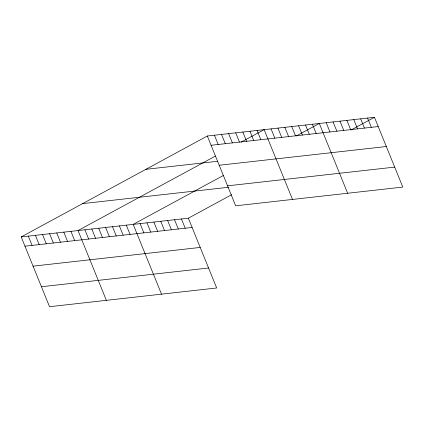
<?xml version="1.0" encoding="UTF-8"?>
<svg xmlns="http://www.w3.org/2000/svg" width="424" height="424" viewBox="0 0 424 424"><rect width="100%" height="100%" fill="white"/><g stroke="black" fill="none" stroke-linecap="round" stroke-linejoin="round"><path stroke-width="0.64" d="M21.2 236.926L188.341 218.196L216.675 287.981L49.539 306.706L21.2 236.926L207.325 136.019L374.461 117.294L402.8 187.074L235.659 205.804L207.325 136.019M215.344 156.112L78.027 230.555L106.366 300.34M241.118 142.141L264.152 129.654L292.491 199.439M223.422 175.457L133.184 224.376L161.518 294.161M296.275 135.961L319.309 123.474L347.643 193.259M188.341 218.196L231.663 194.706M350.881 130.078L374.461 117.294M211.083 145.284L378.224 126.553M145.904 169.319L217.772 161.263M219.197 165.254L386.333 146.524M227.55 185.834L394.691 167.104M82.622 203.626L228.451 187.286M24.963 246.185L192.099 227.455M33.072 266.155L200.208 247.431M41.425 286.735L208.566 268.005M367.571 118.063L371.329 127.327M360.676 118.837L364.433 128.096M353.78 119.61L357.538 128.87M346.885 120.384L350.648 129.643M339.99 121.153L343.753 130.417M333.094 121.927L336.857 131.186M326.204 122.7L329.962 131.959M312.414 124.243L316.171 133.507M305.519 125.016L309.281 134.281M298.623 125.79L302.386 135.049M291.728 126.564L295.491 135.823M284.838 127.338L288.596 136.597M277.943 128.106L281.7 137.371M271.047 128.88L274.805 138.139M257.05 130.449L260.808 139.708M249.948 131.244L253.706 140.508M242.841 132.039L246.604 141.303M235.739 132.839L239.496 142.098M228.637 133.634L232.394 142.893M221.529 134.429L225.292 143.688M214.427 135.224L218.19 144.483M181.446 218.97L185.203 228.229M174.55 219.738L178.308 229.002M167.655 220.512L171.418 229.771M160.76 221.286L164.523 230.545M153.864 222.059L157.627 231.319M146.969 222.828L150.732 232.092M140.079 223.602L143.837 232.861M126.288 225.149L130.046 234.408M119.393 225.918L123.156 235.182M112.498 226.692L116.261 235.956M105.603 227.465L109.365 236.725M98.713 228.239L102.47 237.498M91.817 229.013L95.575 238.272M84.922 229.782L88.68 239.046M70.925 231.35L74.682 240.615M63.823 232.145L67.58 241.41M56.715 232.946L60.478 242.205M49.613 233.741L53.376 243M42.511 234.536L46.269 243.795M35.409 235.331L39.167 244.59M28.302 236.126L32.065 245.39"/></g></svg>
